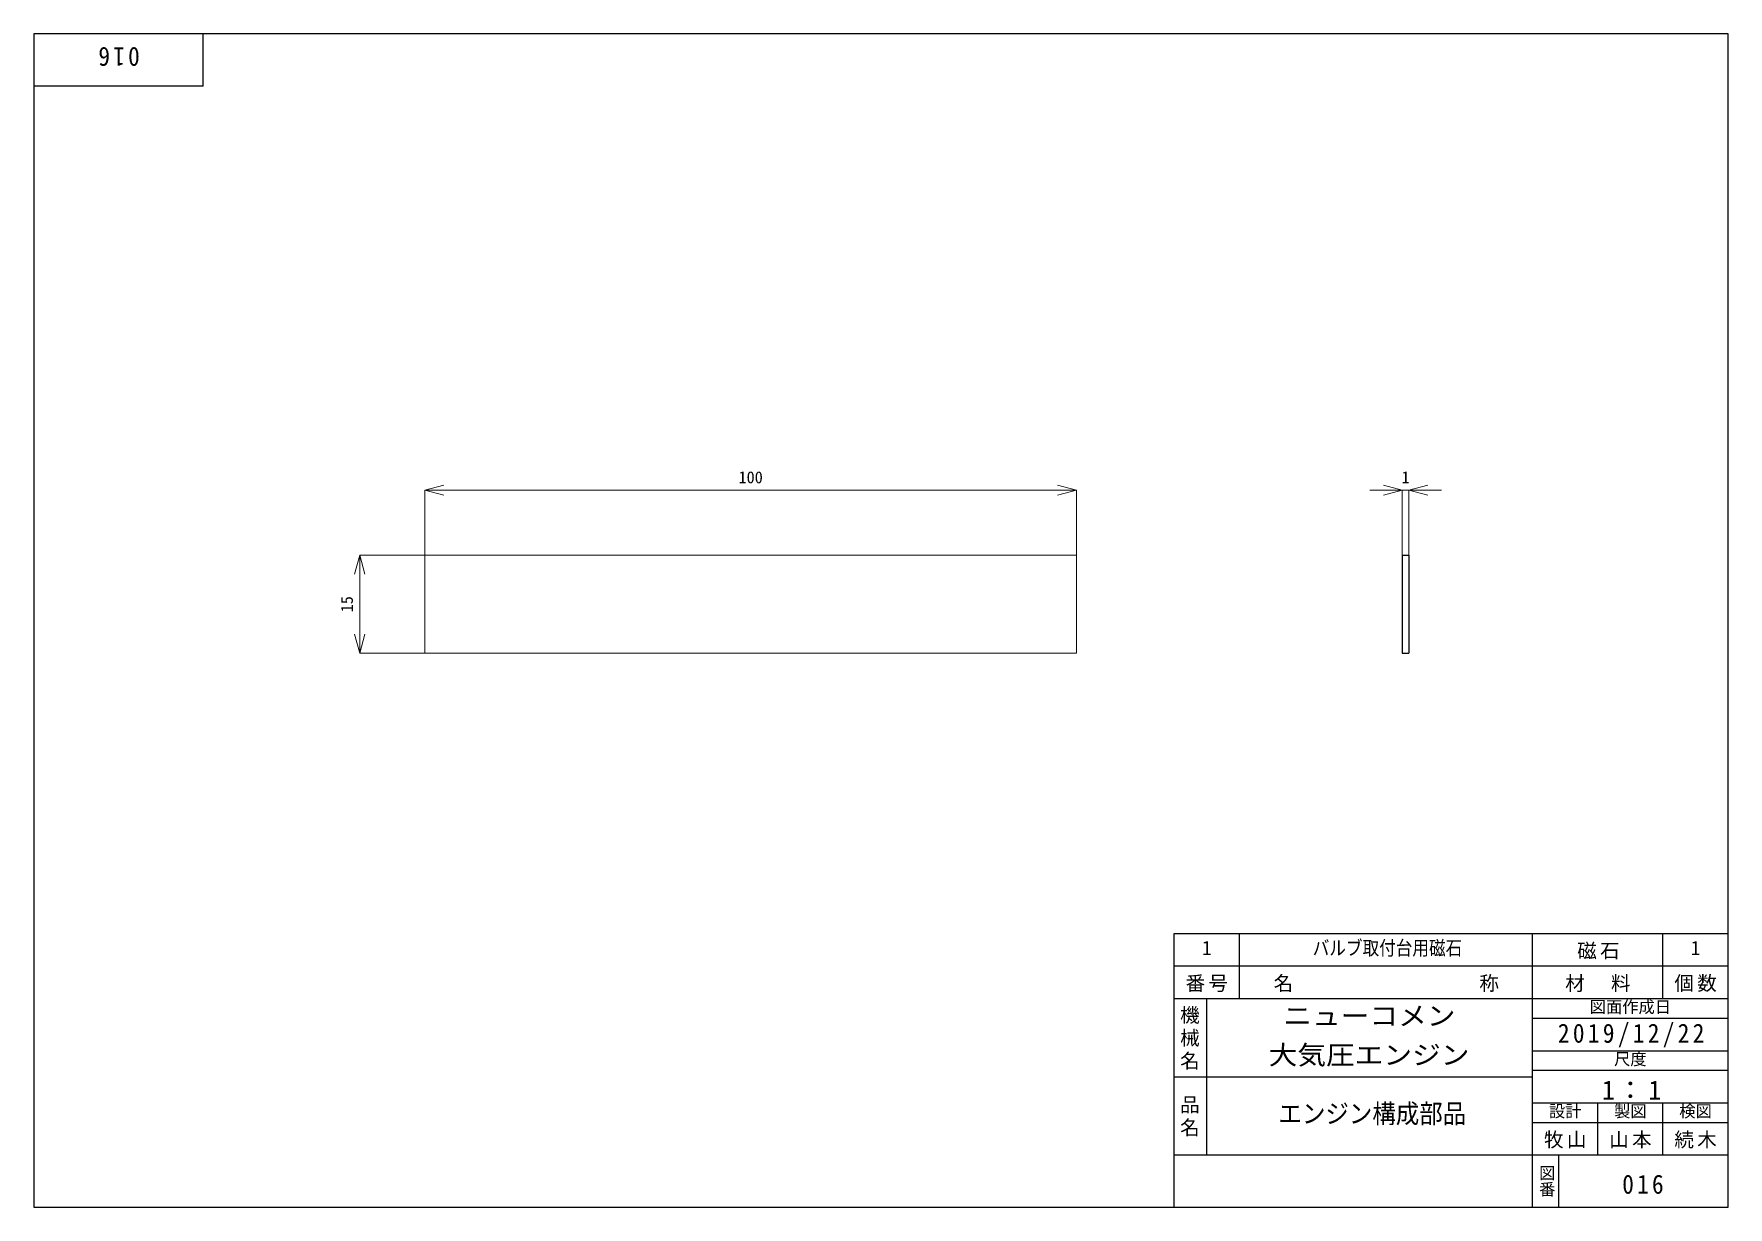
# Model space of a CAD drawing. Units: millimetres at full size, sheet at 1:1. Extents: x -130 to 130, y -94 to 86.
import ezdxf
from ezdxf.enums import TextEntityAlignment as Align

# ---------------------------------------------------------------- set-up
doc = ezdxf.new("R2010")
doc.units = ezdxf.units.MM
doc.layers.add('0-7_表題欄内文字', color=7, linetype='Continuous')
for name, color, linetype, lineweight in [('0-F_輪郭線・表題欄', 7, 'Continuous', 25), ('1-1_実線', 7, 'Continuous', 18), ('1-9_寸法線', 4, 'Continuous', 9)]:
    doc.layers.add(name, color=color, linetype=linetype, lineweight=lineweight)
doc.styles.add('@ＭＳ ゴシック', font='')
doc.styles.add('ＭＳ ゴシック', font='')
doc.styles.get('@ＭＳ ゴシック').set_extended_font_data('@MS Gothic')
doc.styles.get('ＭＳ ゴシック').set_extended_font_data('MS Gothic')

msp = doc.modelspace()

# ---------------------------------------------------------------- linework, layer by layer
at = {"layer": '0-F_輪郭線・表題欄'}
for p, q in [((-130, 86.5), (-130, -93.5)), ((130, 86.5), (-130, 86.5)), ((-104, 78.5), (-104, 86.5)), ((130, -93.5), (130, 86.5)), ((-104, 78.5), (-130, 78.5)), ((45, -51.5), (130, -51.5)), ((45, -93.5), (45, -51.5)), ((55, -61.5), (55, -51.5)), ((100, -93.5), (100, -51.5)), ((120, -61.5), (120, -51.5)), ((45, -56.5), (130, -56.5)), ((45, -61.5), (130, -61.5)), ((50, -85.5), (50, -61.5)), ((100, -64.5), (130, -64.5)), ((100, -69.5), (130, -69.5)), ((100, -72.5), (130, -72.5)), ((45, -73.5), (100, -73.5)), ((100, -77.5), (130, -77.5)), ((110, -85.5), (110, -77.5)), ((120, -85.5), (120, -77.5)), ((100, -80.5), (130, -80.5)), ((45, -85.5), (130, -85.5)), ((104, -93.5), (104, -85.5)), ((-130, -93.5), (130, -93.5))]:
    msp.add_line(p, q, dxfattribs=at)
at = {"layer": '1-1_実線', "color": 4, "lineweight": 9}
for p, q in [((-70, 16.5), (30, 16.5)), ((80, 16.5), (81, 16.5)), ((-80, 6.5), (-80, -8.5))]:
    msp.add_line(p, q, dxfattribs=at)
at = {"layer": '1-1_実線'}
for p, q in [((-70, 6.5), (-70, -8.5)), ((30, 6.5), (-70, 6.5)), ((30, -8.5), (30, 6.5)), ((-70, -8.5), (30, -8.5))]:
    msp.add_line(p, q, dxfattribs=at)
at = {"layer": '1-1_実線', "lineweight": 25}
for p, q in [((80, 6.5), (80, -8.5)), ((80, 6.5), (81, 6.5)), ((81, 6.5), (81, -8.5)), ((80, -8.5), (81, -8.5))]:
    msp.add_line(p, q, dxfattribs=at)
at = {"layer": '1-9_寸法線'}
for p, q in [((-70, 16.5), (-67.102, 17.276)), ((-70, 16.5), (-67.102, 15.724)), ((-70, 16.5), (-70, 6.5)), ((30, 16.5), (27.102, 17.276)), ((30, 16.5), (27.102, 15.724)), ((30, 16.5), (30, 6.5)), ((80, 16.5), (75, 16.5)), ((80, 16.5), (77.102, 17.276)), ((80, 16.5), (77.102, 15.724)), ((80, 16.5), (80, 6.5)), ((81, 16.5), (83.898, 17.276)), ((81, 16.5), (86, 16.5)), ((81, 16.5), (83.898, 15.724)), ((81, 16.5), (81, 6.5)), ((-80, 6.5), (-80.776, 3.602)), ((-80, 6.5), (-79.224, 3.602)), ((-80, 6.5), (-70, 6.5)), ((-80, -8.5), (-80.776, -5.602)), ((-80, -8.5), (-79.224, -5.602)), ((-80, -8.5), (-70, -8.5))]:
    msp.add_line(p, q, dxfattribs=at)

# ---------------------------------------------------------------- texts
at = {"layer": '0-7_表題欄内文字', "style": 'ＭＳ ゴシック'}
for p in [(49.25, -55.5), (124.25, -55.5)]:
    msp.add_text('1', height=2.199, dxfattribs=at).set_placement(p, align=Align.BOTTOM_LEFT)
for s, height, width, p in [('バルブ取付台用磁石', 2.199, 0.85, (66.25, -55.5)), ('ニューコメン', 2.933, 1.1, (61.75, -66.5)), ('大気圧エンジン', 2.933, 1.1, (59.5, -72.5)), ('エンジン構成部品', 2.933, 0.9, (61, -81.5))]:
    msp.add_text(s, height=height, dxfattribs=dict(at, width=width)).set_placement(p, align=Align.BOTTOM_LEFT)
at = {"layer": '0-7_表題欄内文字', "color": 4, "style": 'ＭＳ ゴシック'}
for s, p in [('図面作成日', (108.75, -64.25)), ('尺度', (112.5, -72.25)), ('設計', (102.5, -80.25)), ('製図', (112.5, -80.25)), ('検図', (122.5, -80.25))]:
    msp.add_text(s, height=1.833, dxfattribs=at).set_placement(p, align=Align.BOTTOM_LEFT)
at = {"layer": '0-7_表題欄内文字', "color": 4, "style": '@ＭＳ ゴシック'}
msp.add_text('図番', height=1.833, rotation=270, dxfattribs=at).set_placement((100.75, -87), align=Align.BOTTOM_LEFT)
at = {"layer": '0-7_表題欄内文字', "attachment_point": 7}
for s, insert, char_height, rotation, style in [('\\T1.27;\\W0.9;016', (-113.75, 84.5), 2.933, 180, 'ＭＳ ゴシック'), ('\\T1.17;機械名', (46, -62.5), 2.199, 270, '@ＭＳ ゴシック'), ('\\T1.17;品名', (46, -76.25), 2.199, 270, '@ＭＳ ゴシック')]:
    msp.add_mtext(s, dxfattribs=dict(at, insert=insert, char_height=char_height, rotation=rotation, style=style))
at = {"layer": '0-7_表題欄内文字', "attachment_point": 7, "style": 'ＭＳ ゴシック'}
for s, insert, char_height in [('\\T1.17;磁石', (106.841, -55.5), 2.199), ('\\T1.17;番号', (46.75, -60.5), 2.199), ('\\T1.17;名\u3000\u3000\u3000\u3000\u3000\u3000\u3000\u3000称', (60.25, -60.5), 2.199), ('\\T1.17;材\u3000料', (105, -60.5), 2.199), ('\\T1.17;個数', (121.75, -60.5), 2.199), ('\\T1.28;\\W0.9;2019/12/22', (103.875, -69), 2.933), ('\\T1.19;1：1', (110.625, -77), 2.933), ('\\T1.17;牧山', (101.75, -84.5), 2.199), ('\\T1.17;山本', (111.75, -84.5), 2.199), ('\\T1.17;続木', (121.75, -84.5), 2.199), ('\\T1.27;\\W0.9;016', (113.75, -91.5), 2.933)]:
    msp.add_mtext(s, dxfattribs=dict(at, insert=insert, char_height=char_height))
at = {"layer": '1-1_実線', "color": 4, "style": 'ＭＳ ゴシック'}
for s, p in [('100', (-21.875, 17)), ('1', (79.875, 17))]:
    msp.add_text(s, height=1.833, dxfattribs=at).set_placement(p, align=Align.BOTTOM_LEFT)
msp.add_text('15', height=1.833, rotation=90, dxfattribs=at).set_placement((-80.5, -2.25), align=Align.BOTTOM_LEFT)

doc.saveas('drawing.dxf')
